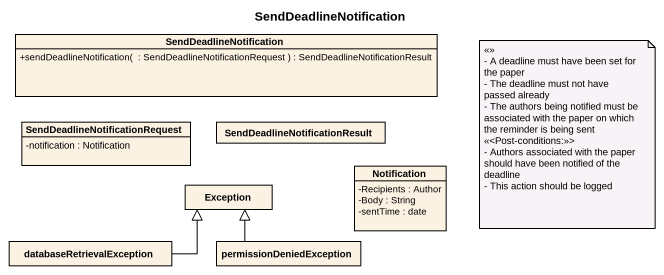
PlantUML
@startuml
title SendDeadlineNotification
hide circle
hide empty members
skinparam classAttributeIconSize 0
class SendDeadlineNotification {
  +sendDeadlineNotification(  : SendDeadlineNotificationRequest ) : SendDeadlineNotificationResult
}
class "SendDeadlineNotificationRequest" as SendDeadlineNotificationRequ {
  -notification : Notification
}
class "SendDeadlineNotificationResult" as SendDeadlineNotificationResu
class "Exception" as Exception_
class Notification {
  -Recipients : Author
  -Body : String
  -sentTime : date
}
class databaseRetrievalException
class permissionDeniedException
databaseRetrievalException -right-|> Exception_
permissionDeniedException -up-|> Exception_
note as N1
  <<>>
  - A deadline must have been set for the paper
  - The deadline must not have passed already
  - The authors being notified must be associated with the paper on which the reminder is being sent
  <<<Post-conditions:>>>
  - Authors associated with the paper should have been notified of the deadline
  - This action should be logged
end note
@enduml
